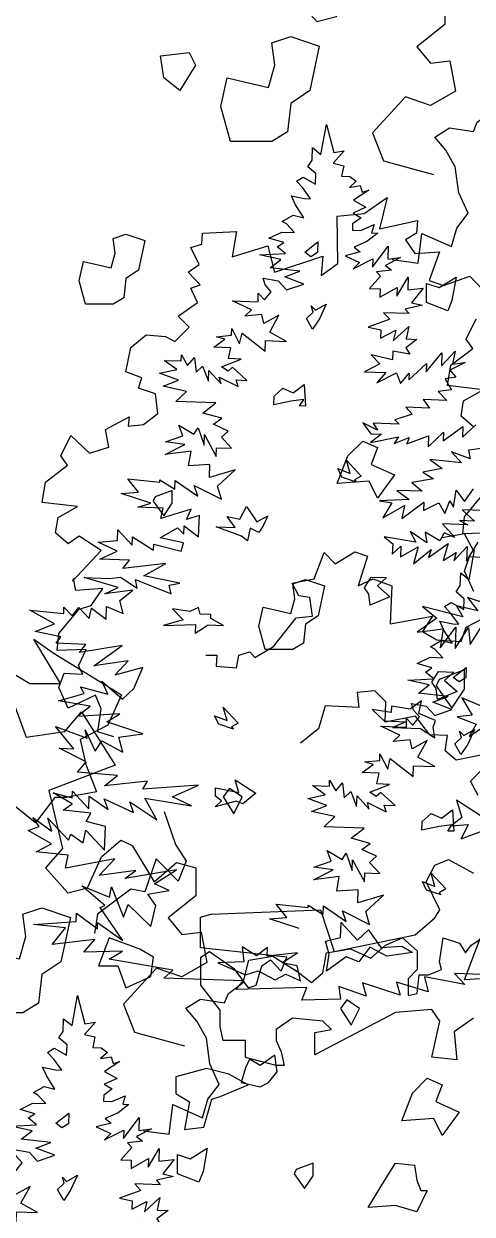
# Model space of a CAD drawing. Header units: inches. Extents: x -11 to 128, y 7 to 56.
# Drawn here: x 29.482 to 29.733, y 22.588 to 23.254 of the extents above; entities that cross this region are included whole.
import ezdxf

# ---------------------------------------------------------------- set-up
doc = ezdxf.new("R2010")
doc.units = ezdxf.units.IN
doc.header["$MEASUREMENT"] = 0
doc.layers.add('CAY', color=94, linetype='Continuous')
doc.layers.add('CAY-3', color=61, linetype='Continuous')
picture_1 = doc.add_image_def('image1.jpg', size_in_pixel=(1680, 1093))

# ---------------------------------------------------------------- blocks, each defined once
blk = doc.blocks.new('A$C76451831')
at = {"layer": 'CAY'}
for p, q in [((4659.2, 1730), (4666, 1767.4)), ((4648.1, 1722.6), (4648.6, 1738.5)), ((4648.6, 1738.5), (4659.2, 1730)), ((4642.8, 1714.7), (4648.1, 1722.6)), ((4653, 1706.2), (4642.8, 1714.7)), ((4652.5, 1693), (4653, 1706.2)), ((4628.6, 1696.6), (4636.9, 1701.7)), ((4636.5, 1688.1), (4628.6, 1696.6)), ((4636.9, 1701.7), (4652.5, 1693)), ((4627.6, 1667.1), (4622.5, 1678.2)), ((4622.5, 1678.2), (4638.7, 1674.9)), ((4646.4, 1674.6), (4636.5, 1688.1)), ((4637.9, 1650.9), (4627.6, 1667.1)), ((4638.7, 1674.9), (4646.4, 1674.6)), ((4611, 1646.4), (4624.4, 1654.1)), ((4616.3, 1643.5), (4611, 1646.4)), ((4624.4, 1654.1), (4637.9, 1650.9)), ((4594.4, 1625.7), (4610.5, 1633.3)), ((4610.5, 1633.3), (4626.4, 1632.7)), ((4626.4, 1632.7), (4616.3, 1643.5)), ((4612.8, 1620.1), (4594.4, 1625.7)), ((4604.5, 1614.9), (4612.8, 1620.1)), ((4582.8, 1604.8), (4615, 1606.4)), ((4609.3, 1598.9), (4582.8, 1604.8)), ((4615, 1606.4), (4604.5, 1614.9)), ((4595.8, 1588.5), (4609.3, 1598.9)), ((4632.8, 1584.5), (4595.8, 1588.5)), ((4092.4, 1572.3), (4106.6, 1533.9)), ((4587.2, 1575.6), (4605.7, 1572.3)), ((4589.7, 1567.4), (4587.2, 1575.6)), ((4605.7, 1572.3), (4616.2, 1561)), ((4614, 1577.4), (4632.8, 1584.5)), ((4637.7, 1568.4), (4614, 1577.4)), ((4154.9, 1541), (4175.6, 1565.2)), ((4175.6, 1565.2), (4217.4, 1499.1)), ((4589, 1548.8), (4597.1, 1559)), ((4597.1, 1559), (4589.7, 1567.4)), ((4616.2, 1561), (4637.7, 1568.4)), ((4572.7, 1536.2), (4549.1, 1547.5)), ((4549.1, 1547.5), (4580.8, 1546.4)), ((4580.8, 1546.4), (4581.1, 1557.2)), ((4581.1, 1557.2), (4589, 1548.8)), ((4106.6, 1533.9), (4154.9, 1541)), ((4564.3, 1528.4), (4572.7, 1536.2)), ((4585.6, 1530.3), (4564.3, 1528.4)), ((4588, 1519.4), (4585.6, 1530.3)), ((4606.9, 1529.6), (4588, 1519.4)), ((4595.3, 1508.7), (4606.9, 1529.6)), ((4547.6, 1504.9), (4547.9, 1513.1)), ((4547.9, 1513.1), (4557.6, 1494.1)), ((4217.4, 1499.1), (4134.9, 1467.3)), ((4525.8, 1489.8), (4539.3, 1499.8)), ((4528.9, 1502.9), (4547.6, 1504.9)), ((4539.3, 1499.8), (4528.9, 1502.9)), ((4557.6, 1494.1), (4560.8, 1507.2)), ((4560.8, 1507.2), (4589.5, 1484.9)), ((4589.5, 1484.9), (4589.9, 1498)), ((4589.9, 1498), (4616.2, 1497.1)), ((4616.2, 1497.1), (4595.3, 1508.7)), ((4547, 1489.1), (4525.8, 1489.8)), ((4543.8, 1475.6), (4547, 1489.1)), ((4463.6, 1473.4), (4484.8, 1472.7)), ((4479.5, 1462), (4463.6, 1473.4)), ((4484.8, 1472.7), (4485.1, 1480.4)), ((4485.1, 1480.4), (4492.8, 1466.9)), ((4492.8, 1466.9), (4501.3, 1477.1)), ((4501.3, 1477.1), (4503.4, 1458.4)), ((4535.3, 1465.5), (4559.7, 1475)), ((4559.7, 1475), (4543.8, 1475.6)), ((4134.9, 1467.3), (4152, 1395.3)), ((4458, 1457.3), (4479.5, 1462)), ((4481.7, 1448.7), (4458, 1457.3)), ((4503.4, 1458.4), (4511.4, 1466.3)), ((4511.4, 1466.3), (4518.8, 1447.4)), ((4518.8, 1447.4), (4519.3, 1460.6)), ((4519.3, 1460.6), (4534.6, 1444.2)), ((4543.3, 1459.7), (4535.3, 1465.5)), ((4548.9, 1465), (4543.3, 1459.7)), ((4566.9, 1448.5), (4548.9, 1465)), ((4462.4, 1441.3), (4481.7, 1448.7)), ((4491.7, 1434.8), (4462.4, 1441.3)), ((4534.6, 1444.2), (4532.2, 1452.4)), ((4532.2, 1452.4), (4555.8, 1440.7)), ((4555.8, 1440.7), (4553.3, 1449)), ((4553.3, 1449), (4566.9, 1448.5)), ((4478.1, 1422.1), (4491.7, 1434.8)), ((4528.3, 1420.4), (4478.1, 1422.1)), ((4512, 1407.8), (4528.3, 1420.4)), ((4152, 1395.3), (4130.8, 1371.1)), ((4200.3, 1384.7), (4224.5, 1405.3)), ((4224.5, 1405.3), (4238.7, 1398.8)), ((4238.7, 1398.8), (4266.4, 1353.4)), ((4535.8, 1401.5), (4512, 1407.8)), ((4525.1, 1393.7), (4535.8, 1401.5)), ((4183.2, 1346.3), (4200.3, 1384.7)), ((4487, 1379.2), (4482, 1392.5)), ((4482, 1392.5), (4500.7, 1381.4)), ((4500.7, 1381.4), (4505.9, 1389.4)), ((4505.9, 1389.4), (4513.4, 1367.9)), ((4513.4, 1367.9), (4513.8, 1381)), ((4513.8, 1381), (4528.7, 1353.7)), ((4543.4, 1385.4), (4525.1, 1393.7)), ((4535, 1377.5), (4543.4, 1385.4)), ((4130.8, 1371.1), (4158.5, 1339.9)), ((4266.4, 1353.4), (4294.1, 1377.6)), ((4294.1, 1377.6), (4318.3, 1371.1)), ((4318.3, 1371.1), (4318.3, 1336.3)), ((4464.9, 1355.9), (4489.4, 1368.7)), ((4465.5, 1371.8), (4487, 1379.2)), ((4489.4, 1368.7), (4465.5, 1371.8)), ((4528.7, 1353.7), (4529.1, 1364.6)), ((4529.1, 1364.6), (4547.7, 1363.9)), ((4547.7, 1363.9), (4535, 1377.5)), ((4497.2, 1360.3), (4464.9, 1355.9)), ((4493.9, 1341.8), (4497.2, 1360.3)), ((4158.5, 1339.9), (4183.2, 1346.3)), ((4318.3, 1336.3), (4283.5, 1308.6)), ((4520.7, 1343.6), (4493.9, 1341.8)), ((4520.1, 1327.3), (4520.7, 1343.6)), ((4552.2, 1337), (4520.1, 1327.3)), ((4530.1, 1316.5), (4552.2, 1337)), ((4431.5, 1309.1), (4418.5, 1325.8)), ((4418.5, 1325.8), (4458.3, 1321.7)), ((4458.3, 1321.7), (4458.4, 1324.4)), ((4458.4, 1324.4), (4477, 1312.9)), ((4477, 1312.9), (4477.4, 1323.8)), ((4477.4, 1323.8), (4505.7, 1304.2)), ((4283.5, 1308.6), (4300.6, 1287.9)), ((4410.2, 1307.5), (4431.5, 1309.1)), ((4446.9, 1295.4), (4410.2, 1307.5)), ((4501.2, 1317.5), (4535, 1300.5)), ((4505.7, 1304.2), (4501.2, 1317.5)), ((4535, 1300.5), (4530.1, 1316.5)), ((4300.6, 1287.9), (4324.7, 1290.9)), ((4324.7, 1290.9), (4331.8, 1253.1)), ((4554.9, 1274.6), (4575.8, 1283.7)), ((4575.8, 1283.7), (4594.3, 1267.5)), ((4622.2, 1253.8), (4626.9, 1283.7)), ((4626.9, 1283.7), (4647.3, 1277)), ((4647.3, 1277), (4654.4, 1265.2)), ((4661.5, 1274.6), (4682.3, 1288.4)), ((4384.3, 1256.1), (4414.2, 1260.8)), ((4414.2, 1260.8), (4444.1, 1242.4)), ((4476.7, 1240), (4481, 1265.2)), ((4481, 1265.2), (4511.3, 1269.9)), ((4511.3, 1269.9), (4536.5, 1258.5)), ((4536.5, 1258.5), (4554.9, 1274.6)), ((4594.3, 1267.5), (4594.3, 1244.3)), ((4654.4, 1265.2), (4661.5, 1274.6)), ((4269.3, 1246.1), (4228, 1201.2)), ((4300.6, 1235.4), (4269.3, 1246.1)), ((4331.8, 1253.1), (4300.6, 1235.4)), ((4377.3, 1228.2), (4384.3, 1256.1)), ((4624.5, 1244.3), (4622.2, 1253.8)), ((4444.1, 1242.4), (4462.6, 1228.2)), ((4462.6, 1228.2), (4476.7, 1240)), ((4594.3, 1244.3), (4582.9, 1232.9)), ((4582.9, 1232.9), (4582.9, 1212.1)), ((4594.3, 1214.4), (4596.6, 1237.6)), ((4596.6, 1237.6), (4608.4, 1237.6)), ((4608.4, 1237.6), (4624.5, 1244.3)), ((4358.8, 1214.4), (4377.3, 1228.2)), ((4305.7, 1196), (4324.2, 1207.4)), ((4324.2, 1207.4), (4354.1, 1203)), ((4354.1, 1203), (4358.8, 1214.4)), ((4582.9, 1212.1), (4594.3, 1214.4)), ((4228, 1201.2), (4241.6, 1166.4)), ((4319.5, 1179.8), (4305.7, 1196)), ((4331.3, 1159), (4319.5, 1179.8)), ((4241.6, 1166.4), (4304.1, 1149.3)), ((4335.6, 1126.7), (4331.3, 1159)), ((4347.4, 1101.2), (4335.6, 1126.7)), ((4333.2, 1082.7), (4347.4, 1101.2)), ((4326.6, 1059.5), (4333.2, 1082.7)), ((4284.9, 1039.1), (4289.6, 1076)), ((4289.6, 1076), (4326.6, 1059.5)), ((4252.7, 1043.4), (4284.9, 1039.1)), ((4342.7, 701.7), (4314.8, 696.9)), ((4354.1, 680.8), (4342.7, 701.7)), ((3915.1, 501.1), (3898, 463.3)), ((3898, 463.3), (3863.2, 445.6)), ((3863.2, 445.6), (3870.3, 414.4)), ((3870.3, 414.4), (3883.8, 380.2)), ((3831.9, 373.1), (3807.8, 341.8)), ((3846.1, 373.1), (3831.9, 373.1)), ((3883.8, 380.2), (3846.1, 373.1))]:
    blk.add_line(p, q, dxfattribs=at)
for points in [[(4216, 1534.3), (4196, 1540.6), (4200.2, 1569.1), (4192.8, 1586), (4159, 1570.1), (4147.4, 1595.5), (4153.8, 1613.4), (4177, 1612.3), (4171.7, 1622.9), (4181.2, 1642.9), (4145.3, 1641.9), (4147.4, 1663), (4172.8, 1693.5), (4187.5, 1697.8), (4202.3, 1718.9), (4168.5, 1716.7), (4165.4, 1731.5), (4164.3, 1728.3), (4200.2, 1766.3), (4172.8, 1784.2), (4159, 1774.7), (4143.2, 1788.5), (4146.4, 1807.4), (4170.6, 1821.2), (4126.4, 1826.4), (4130.6, 1851.7), (4158, 1872.8), (4149.6, 1884.4), (4162.2, 1909.7), (4185.4, 1887.6), (4209.7, 1895), (4205.5, 1917.1), (4235, 1933), (4233.9, 1921.4), (4252.9, 1923.5), (4270.8, 1937.2), (4267.7, 1961.4), (4246.6, 1968.8), (4250.8, 1981.5), (4230.8, 1988.9), (4237.1, 2019.4), (4256.1, 2035.3), (4280.3, 2033.1), (4291.9, 2026.8), (4309.9, 2044.7), (4296.2, 2058.5), (4320.4, 2075.3), (4312, 2093.3), (4323.6, 2097.5), (4308.8, 2113.3), (4322.5, 2122.8), (4312, 2143.9), (4325.7, 2148.1), (4326.7, 2161.8), (4368.9, 2163.9), (4363.7, 2132.3), (4408, 2146), (4416.4, 2113.3), (4476.5, 2133.3), (4474.4, 2109.1), (4495.5, 2123.9), (4494.4, 2182.9), (4528.2, 2186.1), (4556.7, 2206.1), (4547.2, 2167.1), (4594.6, 2177.6), (4593.6, 2161.8), (4579.9, 2153.4), (4591.5, 2136.5), (4622.1, 2138.6), (4609.4, 2102.8), (4627.3, 2096.4), (4660, 2108), (4683.2, 2083.8)], [(473, 785.1), (461.4, 810.4), (467.7, 828.4), (490.9, 827.3)], [(495.2, 857.9), (459.3, 856.8), (461.4, 877.9), (486.7, 908.5)], [(473, 989.7), (457.2, 1003.4), (460.4, 1022.4), (484.6, 1036.1), (440.3, 1041.4), (444.5, 1066.7), (472, 1087.8), (463.5, 1099.4), (476.2, 1124.7)], [(4363.9, 807.9), (4348, 805.8), (4349.9, 795.3), (4326.6, 803.8), (4339.3, 790.2), (4299.5, 794.3), (4315, 782.9), (4290.8, 778.7), (4304.1, 770.1), (4277.2, 765.6), (4290, 754.7), (4258.3, 755.8), (4273.8, 744.4), (4236.6, 743), (4252.3, 740.2), (4240.8, 721.6), (4268.1, 736.9), (4264.8, 720.7), (4292.2, 741.1), (4291.9, 730.6), (4310.8, 740.4), (4318.5, 727), (4324.5, 742.7), (4329.2, 734.8), (4332.6, 756), (4343, 742), (4354, 757.9)], [(4366.6, 730.8), (4339.9, 731.7), (4355.3, 717.6), (4336.8, 718.2), (4347, 712.9), (4315.3, 714), (4330.6, 697.1), (4317.6, 703), (4311.9, 692.8), (4293.7, 703.8), (4295.9, 690.6), (4275.1, 704.5), (4282.3, 691.1), (4242.7, 697.9), (4253.3, 689.4), (4252.8, 676.3), (4263.6, 686.3), (4263.1, 673.2), (4284.9, 685.6), (4279.1, 664.5), (4301.1, 682.3), (4298, 672), (4322.6, 689.7), (4316.4, 668.6), (4332.6, 678.5), (4329.6, 668.1), (4346.1, 686.1), (4345.4, 667.6), (4359.8, 691.1)], [(4375.7, 613), (4346.5, 622.2), (4359.6, 605.9), (4333, 611.8), (4340.7, 598.4), (4290.4, 611), (4308.5, 596.8), (4283.9, 579.1), (4316.2, 583.4), (4312.6, 559.5), (4332.1, 585.5), (4331.2, 558.8), (4348, 585), (4349.9, 563.6), (4369.6, 594.7)], [(4381.4, 479.5), (4339.5, 497.3), (4352.3, 475.6), (4333.6, 473.5), (4357.4, 464.5), (4348.7, 449), (4370.5, 464.1)], [(4363.8, 350.1), (4332.7, 369.7), (4339.7, 348.2), (4326.2, 337.8), (4347.6, 339.7), (4338.8, 321.5), (4363.1, 331)], [(4365, 152.8), (4330.2, 154), (4343.3, 140), (4292.9, 149.9), (4297.7, 131.1), (4258.2, 142.9), (4262.6, 126.9), (4215.6, 142.2), (4220, 125.7), (4186, 137.8), (4188.1, 121.8), (4140.1, 120.8), (4146.1, 136.4), (4058.1, 134.1), (4066.6, 144.6), (3967.9, 148.1), (3979.1, 158.1), (3899.4, 171.8), (3916.1, 181.6), (3868, 180.6), (3881.7, 196.4), (3828.5, 190.1), (3845, 210.9), (3805.3, 215), (3858.5, 218.6), (3858.8, 229), (3884.9, 209.5), (3885.2, 217.6), (3916.5, 195.2), (3888.5, 236.1), (3894, 238.6), (3865.5, 263.2), (3899.8, 248.8), (3902.6, 261.9), (3917.6, 224.2), (3923.1, 239.9), (3951.6, 212.6), (3957.9, 238.7), (3947.6, 252.6), (3974.4, 257.1), (3956.2, 265.5), (3983.5, 283.1), (3919.2, 272.2), (3932.7, 282.1), (3887.2, 276), (3906.5, 296.7), (3844.9, 285.2), (3848.2, 301.4), (3808.5, 305.5), (3827.4, 315.3), (3798.5, 332.2), (3812.3, 337.1), (3804.5, 348.3), (3827.9, 331.1), (3823.1, 347.6), (3848.9, 320), (3851.8, 327.6), (3867.3, 316.6), (3870.6, 332.4), (3893.7, 307.5), (3894.8, 337), (3871, 343.2), (3876.8, 353.5), (3842, 357.4), (3853.2, 365.2), (3829.6, 379.1), (3853.4, 372.9), (3853.7, 381), (3874.2, 359), (3874.8, 374.8), (3898.2, 358.2), (3893.2, 371.5), (3929.8, 354.3), (3925.3, 367.6), (3958.9, 345.2), (3944, 372.4), (4002.2, 362.7), (3978.5, 373.9), (4011.2, 388.7), (3941.7, 383.4), (3947.5, 393.6), (3893.8, 387.8), (3910.1, 400.4), (3860, 404.8), (3870.8, 417.6), (3837, 434.6), (3855.6, 434), (3832.5, 461.5), (3871.9, 447), (3869.5, 457.5), (3882.2, 430.8), (3890.3, 443.7), (3916.6, 429.6), (3911.8, 448.3), (3941.4, 452.3), (3896.6, 467.5), (3912.8, 477.3), (3859.7, 474.2), (3876, 486.8), (3836.3, 493.6), (3868.4, 502.9), (3863.7, 511.2), (3897.8, 501.9), (3890.2, 518), (3916.2, 495.8), (3930.2, 508.9), (3941.6, 535.3), (3906.8, 525.6), (3923.3, 543.6), (3880.5, 537.4), (3915.8, 562.4), (3862.5, 553.9), (3870.5, 564), (3833.4, 565.3), (3839.1, 573.3), (3807.2, 579.8), (3831.5, 589.4), (3800.4, 606.4), (3842.9, 602.6), (3843.1, 610.3), (3853.2, 599.5), (3861.7, 609.7), (3874.4, 596.1), (3877.5, 609.1), (3895.6, 595.3), (3896.2, 611.2), (3917.2, 602.3), (3912.8, 618.8), (3929.1, 631.3), (3894, 627.1), (3910.6, 634.7), (3868.4, 647.1), (3900.1, 646), (3913.8, 647.7), (3934.6, 633.9), (3932.3, 644.8), (3976.9, 627), (3974.6, 637.9), (3987.8, 640.2), (3942.8, 649.4), (3970.1, 664.8), (3916.4, 658.5), (3924.9, 668.7), (3887.8, 670), (3909.5, 680.1), (3885.8, 691.3), (3909.9, 693.2), (3910.4, 706.8), (3928.3, 687.6), (3928.7, 698), (3954.8, 681.2), (3955.1, 688.9), (3989.2, 680), (3992.3, 690.3), (3963.1, 696.8), (3984.8, 709.2), (3992.7, 701.2), (3993, 711.6), (4011.1, 697.8), (4012.1, 724.6), (3996, 719.7), (4001.9, 732.6), (3963.9, 720.8), (3967.1, 733.8), (3935.4, 734.9), (3951.4, 739.8), (3914.7, 752), (3936, 753.5), (3923, 770.3), (3962.8, 766.2), (3962.9, 768.9), (3981.5, 757.4), (3981.9, 768.2), (4010.2, 748.6), (4005.7, 761.9), (4039.5, 744.9), (4034.6, 760.9), (4056.7, 781.5), (4024.6, 771.7), (4025.2, 788), (3998.4, 786.2), (4001.7, 804.7), (3969.4, 800.4), (3993.9, 813.1), (3970, 816.2), (3991.5, 823.6), (3986.5, 837), (4005.2, 825.9), (4010.4, 833.9), (4017.9, 812.3), (4018.3, 825.4), (4033.2, 798.2), (4033.6, 809), (4052.2, 808.4), (4039.5, 822), (4047.9, 829.8), (4029.6, 838.2), (4040.3, 846), (4016.5, 852.2), (4032.8, 864.8), (3982.6, 866.6), (3996.2, 879.2), (3966.9, 885.7), (3986.2, 893.2), (3962.5, 901.7), (3984, 906.4), (3968.1, 917.8), (3989.3, 917.1), (3989.6, 924.8), (3997.3, 911.4), (4005.8, 921.5), (4007.9, 902.9), (4015.9, 910.7), (4023.4, 891.9), (4023.8, 905), (4039.1, 888.6), (4036.7, 896.9), (4060.3, 885.2), (4057.8, 893.4), (4071.4, 892.9), (4053.4, 909.4), (4047.8, 904.2), (4039.8, 909.9), (4064.2, 919.5), (4048.4, 920), (4051.5, 933.5), (4030.3, 934.3), (4043.8, 944.2), (4033.4, 947.3), (4052.1, 949.4), (4052.4, 957.5), (4062.1, 938.6), (4065.3, 951.6), (4094, 929.3), (4094.4, 942.4), (4120.7, 941.5), (4099.8, 953.1), (4111.4, 974), (4092.5, 963.8), (4090.1, 974.8), (4068.8, 972.8), (4077.2, 980.7), (4053.6, 991.9), (4085.3, 990.8), (4085.6, 1001.7), (4093.5, 993.3), (4101.6, 1003.4), (4094.2, 1011.8), (4091.7, 1020.1), (4110.2, 1016.7), (4120.7, 1005.5), (4142.2, 1012.9), (4118.5, 1021.8), (4137.3, 1028.9), (4100.3, 1032.9), (4113.8, 1043.3), (4087.3, 1049.2), (4119.5, 1050.8), (4109, 1059.4), (4117.3, 1064.5), (4098.9, 1070.1), (4115, 1077.7), (4130.9, 1077.2), (4120.8, 1088), (4115.5, 1090.9), (4128.9, 1098.6), (4142.4, 1095.4), (4132.1, 1111.6), (4127, 1122.6), (4143.2, 1119.4), (4150.9, 1119.1), (4141, 1132.6), (4133.1, 1141), (4141.4, 1146.2), (4157, 1137.5), (4157.5, 1150.6), (4147.3, 1159.1), (4152.6, 1167.1), (4153.1, 1182.9), (4163.7, 1174.4), (4170.5, 1211.8), (4179.7, 1176.6), (4192.9, 1178.8), (4179.2, 1163.4), (4192.2, 1160.3), (4189.5, 1147.2), (4199.9, 1146.8), (4207.9, 1141.1), (4199.4, 1133.3), (4212.7, 1135.5), (4215.1, 1127.3), (4223.3, 1129.7), (4204.3, 1117.2), (4219.9, 1108.5), (4203.8, 1101.4), (4214, 1095.6), (4203.3, 1087.8), (4203, 1080.1), (4213.4, 1079.7), (4230, 1086.9), (4226.9, 1076.5), (4234.6, 1076.3), (4221.1, 1065.9), (4205, 1058.7), (4212.5, 1053), (4193.8, 1048.2), (4212, 1039.9), (4204.1, 1032), (4228.5, 1044.3), (4228.1, 1033.9), (4247.6, 1060), (4247.1, 1043.7), (4263, 1045.8), (4244.1, 1036.1), (4251.6, 1030.3), (4232.9, 1028.3), (4238.2, 1022.7), (4224.5, 1007.3), (4237.6, 1006.8), (4237.3, 996.4), (4259, 1008.8), (4258.6, 997.9), (4272.6, 1021.5), (4272, 1005.6), (4291.1, 1007.7), (4276.9, 989.6), (4290.4, 986.4), (4268.9, 981.7), (4273.7, 976.1), (4242, 977.2), (4249.5, 969.2), (4222.8, 959.3), (4238.6, 956), (4238.2, 945.6), (4257.1, 955.4), (4254, 942.3), (4273.2, 960.2), (4269.9, 944.5), (4283.5, 944), (4269.5, 933.6), (4274.7, 925.7), (4253.5, 929.2), (4253.1, 918.3), (4226.6, 924.7), (4237.1, 913.4), (4218.2, 903.7), (4244.9, 902.7), (4233.5, 890), (4258, 902.3), (4263, 889), (4273.8, 901.7), (4273.5, 893.6), (4295.6, 914.1), (4295.2, 903.7), (4314.6, 927.1), (4314, 910.8), (4331, 929.2), (4327.7, 913), (4343.6, 915.2), (4324.7, 905.4), (4332.1, 897), (4318.9, 894.7), (4326.6, 881.3), (4310.2, 879.2), (4320.7, 867.9), (4291.3, 868.9), (4299.1, 858.2), (4269.6, 859.3), (4277.5, 850.8), (4256, 843.9), (4261.2, 838.3), (4229.1, 839.4), (4234.2, 831), (4215.9, 839.8), (4225.9, 826.3), (4239.5, 825.9), (4225.5, 815.5), (4260.6, 822.4), (4254.9, 814.4), (4273.8, 821.9), (4270.8, 813.9), (4297.8, 823.8), (4297.4, 810.2), (4316.6, 828.2), (4316.2, 817.7), (4340.9, 835.5), (4340.4, 822.3), (4356.8, 837.6)]]:
    blk.add_lwpolyline(points, dxfattribs=at)
for points in [[(4507.9, 1884.3), (4526.4, 1902.8), (4544.9, 1894.9), (4536.9, 1873.7), (4566, 1860.5), (4544.9, 1831.5), (4534.3, 1852.6), (4494.7, 1850)], [(4267.5, 1833.2), (4264.9, 1827.9), (4278.1, 1809.4), (4288.7, 1825.2), (4288.7, 1841.1)], [(4396.9, 1672), (4402.2, 1695.8), (4436.5, 1687.9), (4441.8, 1706.3), (4439.1, 1724.8), (4455, 1730.1), (4478.7, 1722.2), (4470.8, 1685.2), (4455, 1674.7), (4452.3, 1650.9), (4439.1, 1643), (4404.8, 1643)], [(4639.1, 1608.3), (4655.4, 1620.8), (4655, 1607.7), (4646.6, 1602.6)], [(4641.2, 1525.7), (4649.6, 1533.5), (4647.2, 1541.3), (4652.4, 1535.7), (4665.8, 1543.4), (4657.5, 1525.1), (4648.9, 1512.3)], [(4376, 1459.3), (4360.2, 1469.9), (4352.3, 1459.3), (4365.5, 1438.2)], [(4640.1, 1416.5), (4632.4, 1416.7), (4637.7, 1424.7), (4621.8, 1422.5), (4600.3, 1417.9), (4600.7, 1428.7), (4611.9, 1438.8), (4624.8, 1432.9), (4638.3, 1443.3)], [(4624.2, 1337.2), (4605.8, 1343.3), (4600.8, 1353.9), (4616.4, 1347.9), (4611.6, 1364.4), (4629.9, 1344.7), (4621.6, 1340)], [(4038.9, 1234.1), (4046.9, 1269.7), (4098.3, 1257.8), (4106.2, 1285.6), (4102.3, 1313.3), (4126, 1321.2), (4161.7, 1309.3), (4149.8, 1253.9), (4126, 1238), (4122.1, 1202.4), (4102.3, 1190.5), (4050.8, 1190.5)], [(3967.7, 1269.7), (3963.7, 1297.4), (3999.3, 1301.4), (4007.3, 1285.6), (3987.5, 1253.9)], [(4522.5, 1195.9), (4506.6, 1206.4), (4498.7, 1195.9), (4511.9, 1174.8)], [(4419.5, 1116.7), (4416.9, 1137.8), (4398.4, 1124.6), (4385.2, 1132.5), (4380, 1122), (4374.7, 1103.5), (4398.4, 1098.2), (4409, 1103.5)], [(4588.5, 1090.3), (4606.9, 1108.8), (4625.4, 1100.8), (4617.5, 1079.7), (4646.5, 1066.5), (4625.4, 1037.5), (4614.9, 1058.6), (4575.3, 1055.9)], [(3862.3, 1017), (3867.6, 1040.8), (3901.9, 1032.9), (3907.2, 1051.4), (3904.5, 1069.8), (3920.4, 1075.1), (3944.1, 1067.2), (3936.2, 1030.2), (3920.4, 1019.7), (3917.7, 995.9), (3904.5, 988), (3870.2, 988)], [(4143.6, 1052.7), (4159.9, 1065.3), (4159.5, 1052.2), (4151.1, 1047)], [(4295.5, 989.9), (4295.5, 1013.7), (4311.3, 1008.4), (4332.5, 1021.6), (4327.2, 992.6), (4321.9, 979.4)], [(4443.3, 995.2), (4440.7, 989.9), (4453.9, 971.5), (4464.4, 987.3), (4464.4, 1003.1)], [(4554.1, 982), (4567.3, 1003.1), (4591.1, 1000.5), (4593.7, 982), (4599, 968.8), (4606.9, 968.8), (4593.7, 942.4), (4567.3, 950.3), (4533, 947.7)], [(4145.7, 970.1), (4154.1, 978), (4151.7, 985.8), (4156.9, 980.2), (4170.4, 987.9), (4162, 969.6), (4153.4, 956.7)], [(4144.6, 860.9), (4136.9, 861.2), (4142.2, 869.2), (4126.3, 867), (4104.8, 862.3), (4105.2, 873.2), (4116.4, 883.2), (4129.3, 877.3), (4142.8, 887.7)], [(4208.2, 766.2), (4189.8, 772.3), (4184.7, 782.9), (4200.4, 776.9), (4195.5, 793.4), (4213.9, 773.7), (4205.6, 769)], [(4064.6, 698.7), (4032.9, 710.2), (4056.9, 709.4), (4046.9, 723.3), (4062.7, 720.1), (4070.9, 735.6), (4083.8, 716.6), (4097.3, 724.3), (4091.3, 710.9), (4086.1, 703.4), (4075.4, 708.7), (4072.1, 693)], [(4223.4, 626.6), (4218.2, 634.5), (4226.4, 647.8), (4245.4, 647.1), (4234.2, 636.7), (4249.6, 623), (4225.2, 612.9)], [(4013.2, 601.7), (4010.8, 609.9), (4000.2, 604.8), (3978.6, 608.3), (3991.7, 594.7), (3967.4, 587.4), (4007.3, 588.7), (4006.9, 577.9), (4023.2, 588.2), (4042.2, 587.5), (4026.2, 596.2), (4026.3, 601.2)], [(4307.3, 508.9), (4302.2, 516.8), (4310.3, 530.1), (4329.4, 529.4), (4318.1, 518.9), (4333.5, 505.2), (4309.1, 495.2)], [(4303.8, 461), (4306.8, 469), (4285.8, 477.9), (4289, 493.7), (4275.1, 483.3), (4251.6, 486.8), (4251.4, 479.1), (4227.5, 482.7), (4242.8, 468.5), (4269.5, 467.6), (4253, 460.5), (4287.8, 459.2), (4306, 447.7)], [(4054.6, 458.4), (4036.2, 464.5), (4031.1, 475.1), (4046.8, 469.1), (4041.9, 485.6), (4060.3, 465.9), (4052, 461.2)], [(4032, 374.8), (4032.4, 385.2), (4061.2, 379.2), (4056.8, 395.2), (4082.5, 378.5), (4066.1, 365.4), (4058.1, 368.4), (4031.6, 361.7), (4039.5, 369.1)], [(4174.2, 178.1), (4169.4, 194.1), (4188.1, 198.9), (4188.8, 217.4), (4209.3, 195.4), (4222.9, 208.1), (4238.4, 186.2), (4264.8, 188), (4278.1, 179.9), (4245.8, 175.6), (4224.8, 186.7), (4211.1, 168.6), (4195.4, 174.6), (4170.8, 156.9)], [(4138.2, 144.9), (4133.9, 163.6), (4114.9, 167), (4134.4, 179.5), (4096.7, 175.3), (4097, 186.2), (4083.5, 175.8), (4065.4, 187.3), (4067.4, 168.6), (4035.2, 167), (4069.6, 152.2), (4085.6, 157.1), (4106.5, 146), (4119.9, 153.2)]]:
    blk.add_lwpolyline(points, close=True, dxfattribs=at)
at = {"layer": 'CAY-3'}
for p, q in [((3719, 563.9), (3800.7, 515.2)), ((3839, 515.2), (3805.7, 570.4)), ((3805.7, 570.4), (3829.8, 553.3)), ((3829.8, 553.3), (3915.1, 501.1)), ((86.7, 510.8), (100.8, 469.5)), ((3800.7, 515.2), (3839, 515.2)), ((100.8, 469.5), (114.4, 448.9)), ((76.8, 451.7), (62.5, 410.5)), ((86.7, 441.8), (76.8, 451.7)), ((114.4, 448.9), (104.4, 424.1)), ((424.3, 443.8), (441.4, 450.9)), ((441.4, 450.9), (472.7, 433.8)), ((104.4, 424.1), (86.7, 441.8)), ((413.7, 423.2), (424.3, 443.8)), ((430.8, 388.4), (413.7, 423.2)), ((45.4, 414.1), (3.5, 382.8)), ((62.5, 410.5), (45.4, 414.1)), ((145.6, 382.8), (281.8, 388.3)), ((281.8, 388.3), (298.9, 336.4)), ((424.3, 378.3), (430.8, 388.4)), ((3.5, 382.8), (0, 358.6)), ((132.1, 379.3), (145.6, 382.8)), ((132.1, 340.9), (132.1, 379.3)), ((400.1, 357.1), (424.3, 378.3)), ((298.9, 336.4), (400.1, 357.1)), ((3807.8, 341.8), (3773, 369.5)), ((240, 329.4), (132.1, 340.9)), ((132.7, 329.4), (143.3, 336.4)), ((132.7, 294.5), (132.7, 329.4)), ((143.3, 336.4), (173.9, 315.2)), ((232.9, 311.7), (240, 329.4)), ((173.9, 315.2), (191.6, 291)), ((201.6, 294.5), (208.7, 318.7)), ((208.7, 318.7), (219.3, 325.8)), ((219.3, 325.8), (232.9, 311.7)), ((156.8, 263.3), (132.7, 294.5)), ((191.6, 291), (201.6, 294.5)), ((156.8, 242.6), (156.8, 263.3)), ((247, 253.3), (226.4, 239.1)), ((284.8, 249.7), (247, 253.3)), ((375.4, 260.4), (274.7, 207.8)), ((420.8, 263.9), (375.4, 260.4)), ((430.8, 249.7), (420.8, 263.9)), ((472.7, 253.3), (448.5, 236.2)), ((160.4, 225.5), (156.8, 242.6)), ((226.4, 239.1), (226.4, 225.5)), ((274.7, 235.6), (295.4, 239.1)), ((295.4, 239.1), (284.8, 249.7)), ((420.8, 204.9), (430.8, 249.7)), ((188.1, 225.5), (160.4, 225.5)), ((188.1, 204.3), (188.1, 225.5)), ((226.4, 225.5), (232.9, 211.4)), ((274.7, 207.8), (274.7, 235.6)), ((448.5, 236.2), (452, 201.4)), ((232.9, 211.4), (236.4, 194.3)), ((226.4, 194.3), (188.1, 204.3)), ((236.4, 194.3), (226.4, 194.3)), ((452, 201.4), (420.8, 204.9))]:
    blk.add_line(p, q, dxfattribs=at)
for points in [[(138.9, 705.6), (152.6, 705.6), (151.5, 691.9), (176.9, 689.8), (180, 705.6), (193.7, 709.9), (200.1, 702.5), (223.3, 716.2), (251.7, 752), (271.8, 754.2), (268.6, 777.4), (254.9, 779.5), (246.5, 795.3), (273.9, 800.6), (286.5, 833.3), (300.3, 819.5), (324.5, 834.3), (340.3, 829), (328.7, 792.1), (347.7, 800.6), (370.9, 792.1), (368.8, 744.7), (421.5, 754.2), (408.9, 735.2), (426.8, 724.6), (457.4, 722.5), (463.7, 740.4), (485.9, 752)], [(478.5, 530.6), (469, 548.5), (486.9, 566.4)], [(483.8, 581.2), (451.1, 574.9), (437.4, 586.5), (440.5, 605.4), (418.4, 606.5), (400.5, 629.7), (362.5, 622.3), (363.5, 647.6), (349.8, 661.3), (327.7, 659.2), (329.8, 640.3), (287.6, 642.4), (279.2, 613.9), (257, 596)]]:
    blk.add_lwpolyline(points, dxfattribs=at)
for points in [[(430.1, 675.3), (426.1, 667.3), (445.9, 639.6), (461.7, 663.4), (461.7, 687.1)], [(481.1, 352.5), (508.8, 380.2), (536.5, 368.3), (524.6, 336.6), (568.2, 316.8), (536.5, 273.3), (520.7, 305), (461.3, 301)], [(56.6, 339.4), (18.3, 353.5), (4.7, 318.7), (28.9, 318.7), (38.9, 291), (70.2, 305.2), (73.7, 329.4)], [(167.4, 183.7), (139.7, 190.7), (101.4, 180.1), (101.4, 159.5), (118.5, 148.9), (112, 114.6), (136.2, 117.6), (146.2, 152.4), (156.8, 155.9), (191.6, 170.1)]]:
    blk.add_lwpolyline(points, close=True, dxfattribs=at)

msp = doc.modelspace()

# ---------------------------------------------------------------- block references
at = {"layer": 'CAY', "xscale": 0.0004489089019145984, "yscale": 0.0004489089019145984, "zscale": 0.0004489089019145984}
for p in [(27.77946, 22.65341), (29.52183, 22.5838), (27.64007, 22.16613)]:
    msp.add_blockref('A$C76451831', p, dxfattribs=at)

# ---------------------------------------------------------------- pictures from other files: only their frames are drawn
image = msp.add_image(picture_1, insert=(12.49661, 7.37723), size_in_units=(74.4025, 48.40591))
image.dxf.flags = 6

doc.saveas('drawing.dxf')
